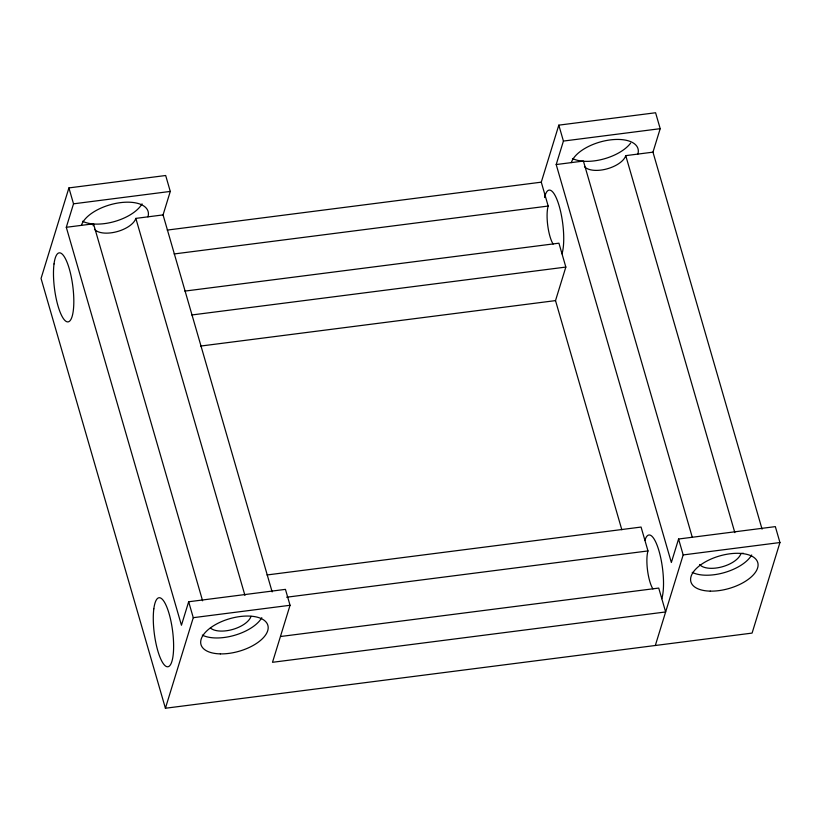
<?xml version="1.0" encoding="UTF-8"?>
<svg xmlns="http://www.w3.org/2000/svg" width="821" height="821" viewBox="0 0 821 821"><rect width="100%" height="100%" fill="white"/><g stroke="black" fill="none" stroke-linecap="round" stroke-linejoin="round"><path stroke-width="1.23" d="M272.151 591.9L163.061 214.907L170.286 191.426L165.678 175.509L68.913 187.906L41.05 278.463L165.411 708.246L752.087 633.094L779.95 542.537L775.342 526.62L678.577 539.017L671.352 562.488L556.197 164.549L563.422 141.068L558.814 125.151L655.589 112.754L660.197 128.681L652.972 152.152L762.062 529.155M280.864 636.47L658.729 588.072L665.636 611.953L272.5 662.301L290.049 605.282L285.441 589.365L188.666 601.762L181.441 625.243L66.296 227.294L73.521 203.824L68.913 187.906M165.411 708.246L193.274 617.679L188.666 601.762M553.118 244.073A22.136 5.88 82.7 0 1 548.182 206.05L541.275 182.17L558.814 125.151M621.836 529.791L555.519 300.609L565.843 267.071L558.927 243.19L184.879 291.096M655.322 645.491L683.175 554.934L678.577 539.017M73.521 203.824L170.286 191.426M563.422 141.068L660.197 128.681M66.296 227.294L93.512 223.815L202.602 600.808M94.538 229.316A22.136 10.786 -16.1 0 0 116.674 231.738A22.136 10.786 -16.1 0 0 135.845 218.386L163.061 214.907M556.197 164.549L583.413 161.06L692.154 536.831M584.449 166.571A22.136 10.786 -16.1 0 0 606.575 168.993A22.136 10.786 -16.1 0 0 625.756 155.641L652.972 152.152M167.227 230.085L541.275 182.17M174.134 253.956L548.182 206.05M191.786 314.977L565.843 267.071M200.56 346.072L555.519 300.609M267.02 574.967L641.068 527.061L647.985 550.932A22.136 5.88 82.7 0 0 652.911 588.955M286.652 597.216L647.985 550.932M193.274 617.679L290.049 605.282M683.175 554.934L779.95 542.537M743.323 553.272L740.901 553.58A22.136 10.786 -16.1 0 1 721.721 566.931A22.136 10.786 -16.1 0 1 699.595 564.509M625.756 155.641L734.846 532.644M135.845 218.386L244.935 595.389M644.906 540.321A34.79 9.236 82.7 0 1 659.027 551.055A34.79 9.236 82.7 0 1 661.798 598.683M544.569 197.522A34.79 9.236 82.7 0 1 558.783 204.675A34.79 9.236 82.7 0 1 562.005 253.802M93.204 225.816A22.136 10.786 -16.1 0 1 93.512 223.815M251 616.335A22.136 10.786 -16.1 0 1 232.754 629.43A22.136 10.786 -16.1 0 1 210.412 627.993M81.412 225.365A34.79 16.943 -16.1 0 1 120.359 202.654A34.79 16.943 -16.1 0 1 147.944 216.836M261.796 617.72A34.79 16.943 -16.1 0 1 234.714 635.269A34.79 16.943 -16.1 0 1 202.294 635.105M571.324 162.609A34.79 16.943 -16.1 0 1 610.26 139.909A34.79 16.943 -16.1 0 1 637.845 154.091M751.697 554.975A34.79 16.943 -16.1 0 1 724.615 572.524A34.79 16.943 -16.1 0 1 692.195 572.35M142.043 203.865A34.79 16.943 -16.1 0 1 114.95 221.413A34.79 16.943 -16.1 0 1 82.541 221.239M630.641 143.09A34.79 16.943 -16.1 0 1 572.442 158.494M54.022 263.952A34.79 9.236 82.7 0 0 65.608 321.052A34.79 9.236 82.7 0 0 71.314 277.108A34.79 9.236 82.7 0 0 54.022 263.952M153.825 608.843A34.79 9.236 82.7 0 0 165.411 665.934A34.79 9.236 82.7 0 0 171.117 621.99A34.79 9.236 82.7 0 0 153.825 608.843M220.346 653.885A34.79 16.943 -16.1 0 0 268.036 626.074A34.79 16.943 -16.1 0 0 214.928 624.925A34.79 16.943 -16.1 0 0 220.346 653.885M710.247 591.13A34.79 16.943 -16.1 0 0 757.937 563.319A34.79 16.943 -16.1 0 0 704.829 562.18A34.79 16.943 -16.1 0 0 710.247 591.13"/></g></svg>
